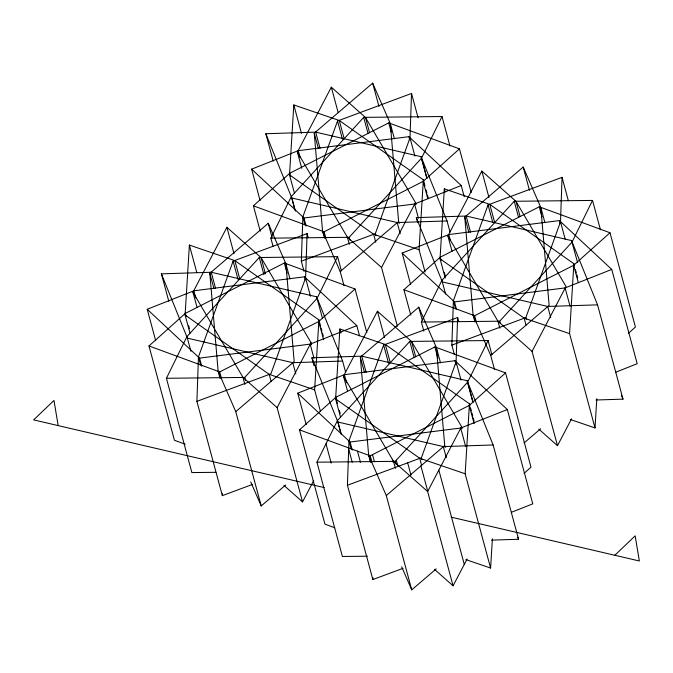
<?xml version="1.0" encoding="UTF-8"?>
<svg xmlns="http://www.w3.org/2000/svg" width="673" height="673" viewBox="0 0 673 673"><rect width="100%" height="100%" fill="white"/><g stroke="black" fill="none" stroke-linecap="round" stroke-linejoin="round"><path stroke-width="1.01" d="M252.526 484.409L222.351 495.648L196.903 401.36L198.451 356.934L233.11 261.124L307.107 233.573L308.2 237.636M222.351 495.648L222.418 493.578M304.07 271.362L301.327 261.225L302.875 216.799L337.535 120.997L411.531 93.446L418.093 117.775M310.489 296.255L305.567 277.999L307.107 233.573M403.051 568.315L372.867 579.554L347.428 485.267L348.967 440.84L383.635 345.03L457.623 317.488L458.717 321.543M372.867 579.554L372.943 577.484M414.913 156.119L409.992 137.872L411.531 93.446M454.317 354.259L451.852 345.131L453.392 300.705L488.06 204.903L562.048 177.352L568.34 200.672M461.013 380.161L456.084 361.914L457.623 317.488M565.16 239.016L560.508 221.779L562.048 177.352M190.013 333.244L185.092 314.998L189.382 245.081L234.835 260.594L318.926 319.936L320.567 326.018M294.438 193.117L289.516 174.871L293.807 104.946L339.259 120.467L423.351 179.809L424.991 185.891M320.373 411.153L314.627 389.86L318.926 319.936M340.53 417.151L335.608 398.904L339.899 328.988L385.36 344.5L469.443 403.842L469.99 405.869M425.075 272.035L419.052 249.725L423.351 179.809M445.232 278.033L440.033 258.777L444.323 188.852L489.784 204.373L573.867 263.715L574.414 265.742M465.893 559.616L490.592 568.054L465.152 473.767L469.443 403.842M490.592 568.054L492.384 538.829M570.317 419.489L595.016 427.919L569.577 333.631L573.867 263.715M595.016 427.919L596.808 398.702M305.567 277.999L270.899 373.809L196.903 401.36M375.871 235.71L375.324 233.682L409.992 137.872M421.971 459.743L421.424 457.716L456.084 361.914M526.395 319.616L525.849 317.589L560.508 221.779M215.882 472.311L191.872 472.572L166.424 378.285L186.926 336.626L259.273 257.507L337.585 256.649L341.413 270.84M273.036 246.268L270.849 238.149L291.35 196.499L363.698 117.38L442.01 116.522L449.943 145.923M337.585 256.649L317.092 298.307L244.736 377.427L166.424 378.285M270.849 238.149L349.161 237.3L421.517 158.18L442.01 116.522M367.45 556.209L342.389 556.478L316.949 462.191L337.442 420.532L409.79 341.413L488.11 340.555L491.938 354.755M423.83 331.183L421.374 322.064L441.867 280.405L514.214 201.286L592.526 200.428L600.467 229.829M316.949 462.191L395.261 461.333L467.609 382.214L488.11 340.555M592.526 200.428L572.033 242.087L499.686 321.206L421.374 322.064M197.063 307.452L192.966 292.242L226.902 227.314L261.048 257.591L311.052 342.692L311.599 344.719M301.765 168.334L297.39 152.106L331.318 87.187L365.473 117.464L415.477 202.565L416.023 204.592M313.702 480.581L302.556 501.907L277.116 407.619L311.052 342.692M397.406 326.296L381.541 267.492L415.477 202.565M347.588 391.358L343.482 376.148L377.418 311.22L411.573 341.497L461.569 426.606L462.115 428.634M452.012 251.222L447.907 236.013L481.843 171.093L515.998 201.37L565.993 286.471L532.057 351.399L557.496 445.686L571.562 418.791M467.138 558.918L453.08 585.813L427.633 491.526L461.569 426.606M614.828 555.275L635.152 535.843L639.35 560.988L451.095 517.142M260.241 231.167L253.401 205.82L289.726 173.272L388.75 122.881L459.457 148.851L471.226 192.444M185.218 444.205L174.416 440.243L148.977 345.956L185.302 313.408L284.326 263.017L355.033 288.986L366.802 332.58M253.401 205.82L324.108 231.79L423.132 181.399L459.457 148.851M148.977 345.956L219.684 371.917L318.708 321.534L355.033 288.986M410.757 315.073L403.918 289.726L440.251 257.179L539.275 206.796L609.982 232.757L635.421 327.044L628.464 333.278M334.759 527.758L324.941 524.149L299.493 429.862L335.827 397.314L434.851 346.923L505.558 372.892L530.997 467.18L524.04 473.413M403.918 289.726L474.633 315.696L573.648 265.305L609.982 232.757M299.493 429.862L370.209 455.823L469.224 405.44L505.558 372.892M324.462 238.192L322.552 231.1L314.249 133.195L372.665 83.141L390.306 123.571L394.412 138.781M220.037 378.327L218.128 371.227L209.825 273.322L268.241 223.276L285.89 263.707L289.987 278.916M344.029 285.722L340.202 271.53L398.609 221.484L390.306 123.571M285.689 484.981L261.217 505.945L235.777 411.657L294.185 361.611L285.89 263.707M474.987 322.106L473.069 315.006L464.774 217.101L523.182 167.055L540.831 207.486L544.937 222.687M370.562 462.233L368.644 455.133L360.349 357.228L418.757 307.182L436.407 347.613L440.512 362.823M494.546 369.628L490.718 355.437L549.134 305.391L540.831 207.486M436.205 568.887L411.733 589.859L386.294 495.564L444.71 445.518L436.407 347.613M524.057 442.96L540.629 428.76M260.115 200.579L251.635 169.15L298.265 150.668L408.89 136.686L461.224 185.521L464.235 196.676M155.69 340.715L147.21 309.286L193.841 290.803L304.465 276.813L356.799 325.648L359.542 335.793M251.635 169.15L303.977 217.993L414.593 204.003L461.224 185.521M410.631 284.494L402.151 253.056L448.79 234.574L559.406 220.593L611.749 269.427L637.188 363.714L615.812 372.186M147.21 309.286L199.553 358.12L310.169 344.13L356.799 325.648M306.215 424.621L297.727 393.192L344.366 374.71L454.982 360.72L507.324 409.554L532.764 503.85L511.387 512.321M402.151 253.056L454.494 301.899L565.11 287.909L611.749 269.427M297.727 393.192L350.069 442.026L460.685 428.045L507.324 409.554M301.327 261.225L375.324 233.682M451.852 345.131L525.849 317.589M347.428 485.267L421.424 457.716M273.213 161.108L265.827 133.734L315.662 132.127L421.037 156.674L447.04 220.946L450.044 232.092M417.714 222.704L416.343 217.64L466.179 216.033L571.554 240.581L597.557 304.852L622.996 399.139L596 400.006M265.827 133.734L291.83 198.005L397.196 222.544L447.04 220.946M168.788 301.235L161.402 273.861L211.238 272.254L316.613 296.801L342.616 361.073L345.619 372.228M416.343 217.64L442.346 281.911L547.721 306.451L597.557 304.852M314.106 365.876L311.919 357.767L361.754 356.16L467.129 380.708L493.132 444.979L518.572 539.266L491.576 540.141M161.402 273.861L187.405 338.132L292.772 362.68L342.616 361.073M311.919 357.767L337.922 422.038L443.297 446.586L493.132 444.979M324.218 487.58L33.65 419.893L53.975 400.46L58.172 425.605M289.516 174.871L373.599 234.204L419.052 249.725M440.033 258.777L524.124 318.119L569.577 333.631M185.092 314.998L269.175 374.339L314.627 389.86M335.608 398.904L419.7 458.246L465.152 473.767M447.907 236.013L497.911 321.122L532.057 351.399M297.39 152.106L347.386 237.207L381.541 267.492M538.871 429.172L557.496 445.686M343.482 376.148L393.486 461.249L427.633 491.526M192.966 292.242L242.961 377.343L277.116 407.619M434.447 569.299L453.08 585.813M283.93 485.393L302.556 501.907M473.069 315.006L490.718 355.437M322.552 231.1L340.202 271.53M368.644 455.133L386.294 495.564M401.655 566.75L411.733 589.859M218.128 371.227L235.777 411.657M250.709 481.885L261.217 505.945M621.423 395.244L622.996 399.139M517.789 537.323L518.572 539.266M571.554 240.581L577.51 262.361M575.508 269.797L576.332 272.834M576.879 274.87L577.695 277.907M573.648 265.305L578.3 282.542M559.406 220.593L560.23 223.629M565.11 287.909L570.039 306.156M539.275 206.796L542.009 216.933M523.182 167.055L529.474 190.375M547.721 306.451L550.733 317.606M515.998 201.37L520.094 216.58M514.214 201.286L518.597 217.505M524.124 318.119L526.034 325.21M481.843 171.093L488.951 197.45M489.784 204.373L494.705 222.62M488.06 204.903L492.703 222.14M499.686 321.206L500.232 323.233M497.911 321.122L499.82 328.214M466.179 216.033L470.562 232.252M464.774 217.101L468.871 232.303M444.323 188.852L445.147 191.898M474.633 315.696L476.274 321.778M448.79 234.574L450.43 240.656M421.517 158.18L426.985 178.454M421.037 156.674L426.783 177.966M426.085 189.946L426.901 192.983M427.448 195.01L428.272 198.055M423.132 181.399L427.784 198.636M454.494 301.899L456.412 308.991M453.392 300.705L455.579 308.823M408.89 136.686L409.706 139.723M440.251 257.179L441.067 260.224M444.357 272.388L445.173 275.434M441.867 280.405L445.627 294.076M467.609 382.214L473.085 402.496M467.129 380.708L472.606 400.99M470.536 407.897L471.361 410.942M471.908 412.97L472.724 416.007M473.27 418.042L474.095 421.079M469.224 405.44L474.154 423.687M414.593 204.003L418.421 218.195M454.982 360.72L456.075 364.774M388.75 122.881L391.215 132.009M372.665 83.141L378.949 106.46M460.685 428.045L465.615 446.292M434.851 346.923L437.854 358.078M398.609 221.484L399.156 223.512M397.196 222.544L400.208 233.699M418.757 307.182L422.316 320.365M365.473 117.464L369.578 132.674M363.698 117.38L368.072 133.599M444.71 445.518L445.257 447.545M443.297 446.586L446.308 457.741M411.573 341.497L415.67 356.707M409.79 341.413L414.173 357.632M438.838 470.099L464.277 564.386M373.599 234.204L375.786 242.322M331.318 87.187L338.157 112.526M339.259 120.467L344.181 138.714M337.535 120.997L342.456 139.244M419.7 458.246L421.609 465.346M420.894 465.918L427.734 491.265M377.418 311.22L384.535 337.585M385.36 344.5L390.281 362.755M383.635 345.03L388.557 363.285M349.161 237.3L349.985 240.337M347.386 237.207L349.304 244.307M407.661 462.839L410.942 475.003M315.662 132.127L320.037 148.346M314.249 133.195L318.354 148.397M396.304 460.189L397.676 465.262M395.261 461.333L396.077 464.378M393.486 461.249L395.396 468.349M392.317 459.264L393.141 462.309M361.754 356.16L366.137 372.388M293.807 104.946L301.462 133.338M360.349 357.228L364.455 372.438M324.108 231.79L325.749 237.872M298.265 150.668L300.183 157.768M339.899 328.988L340.992 333.042M372.514 454.654L374.432 461.745M370.209 455.823L371.849 461.914M368.526 453.72L370.714 461.829M303.977 217.993L306.165 226.103M302.875 216.799L305.062 224.908M344.366 374.71L346.553 382.819M289.726 173.272L290.551 176.318M291.83 198.005L295.38 211.179M291.35 196.499L294.9 209.673M316.613 296.801L322.56 318.59M357.447 451.146L360.459 462.292M321.114 328.045L321.93 331.091M322.476 333.118L323.301 336.155M318.708 321.534L323.629 339.781M350.069 442.026L352.257 450.136M348.967 440.84L351.155 448.95M304.465 276.813L305.281 279.859M335.827 397.314L337.467 403.396M339.385 410.488L340.202 413.533M348.681 449.101L352.24 462.284M337.922 422.038L341.203 434.203M337.442 420.532L341.001 433.715M310.169 344.13L313.997 358.33M284.326 263.017L287.06 273.154M268.241 223.276L272.069 237.468M325.993 443.81L331.183 463.074M292.772 362.68L295.784 373.826M261.048 257.591L265.423 273.818M259.273 257.507L263.925 274.744M269.175 374.339L271.093 381.44M226.902 227.314L234.011 253.671M234.835 260.594L239.756 278.849M233.11 261.124L238.032 279.379M244.736 377.427L245.561 380.472M242.961 377.343L244.879 384.434M211.238 272.254L215.612 288.481M209.825 273.322L213.93 288.532M189.382 245.081L196.768 272.447M219.684 371.917L221.324 377.999M193.841 290.803L195.759 297.895M199.553 358.12L201.74 366.23M198.451 356.934L200.638 365.044M185.302 313.408L186.127 316.445M188.591 325.572L189.407 328.609M186.926 336.626L190.955 351.314"/></g></svg>
